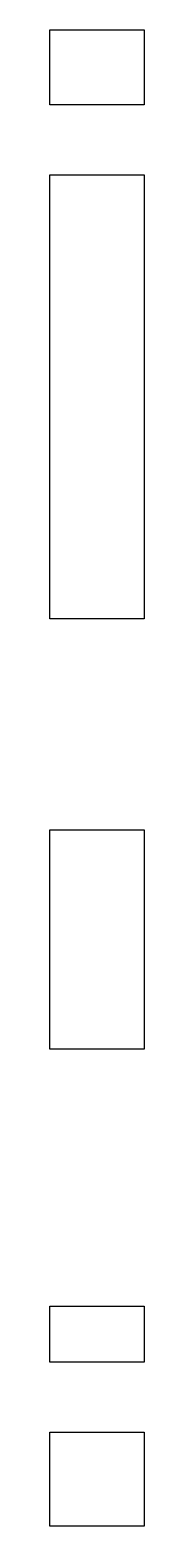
# Model space of a CAD drawing. Header units: metres. Extents: x -18.5 to -15.6, y -1.1 to 46.5.
import ezdxf

# ---------------------------------------------------------------- set-up
doc = ezdxf.new("R2010")
doc.units = ezdxf.units.M

msp = doc.modelspace()

# ---------------------------------------------------------------- linework, layer by layer
for p, q in [((-18.55, 45.809), (-18.55, 46.5)), ((-18.55, 46.5), (-15.708, 46.5)), ((-15.708, 46.5), (-15.55, 46.5)), ((-15.708, 46.5), (-15.708, 46.5)), ((-15.55, 46.5), (-15.55, 45.512)), ((-18.55, 44.891), (-18.55, 45.809)), ((-15.55, 45.512), (-15.55, 45.494)), ((-15.55, 45.494), (-15.55, 45.409)), ((-15.55, 45.409), (-15.55, 45.236)), ((-15.55, 45.236), (-15.55, 44.951)), ((-18.55, 44.807), (-18.55, 44.891)), ((-18.55, 44.632), (-18.55, 44.807)), ((-15.55, 44.951), (-15.55, 44.53)), ((-18.55, 44.37), (-18.55, 44.632)), ((-18.55, 44.115), (-18.55, 44.37)), ((-15.55, 44.53), (-15.55, 44.115)), ((-16.261, 44.115), (-18.55, 44.115)), ((-15.55, 44.115), (-16.261, 44.115)), ((-18.55, 41.785), (-18.55, 41.886)), ((-18.55, 41.886), (-16.35, 41.886)), ((-18.55, 40.501), (-18.55, 41.785)), ((-16.35, 41.886), (-15.55, 41.886)), ((-16.35, 41.886), (-16.35, 41.886)), ((-15.55, 41.886), (-15.55, 41.835)), ((-15.55, 41.835), (-15.55, 30.311)), ((-18.55, 29.564), (-18.55, 40.501)), ((-15.55, 30.311), (-15.55, 27.762)), ((-18.55, 27.762), (-18.55, 29.564)), ((-16.187, 27.762), (-18.55, 27.762)), ((-15.55, 27.762), (-16.187, 27.762)), ((-18.55, 20.947), (-18.55, 21.05)), ((-18.55, 21.05), (-15.746, 21.05)), ((-18.55, 20.911), (-18.55, 20.947)), ((-15.746, 21.05), (-15.55, 21.05)), ((-15.746, 21.05), (-15.746, 21.05)), ((-15.55, 21.05), (-15.55, 20.947)), ((-15.55, 20.947), (-15.55, 20.911)), ((-18.55, 20.832), (-18.55, 20.911)), ((-18.55, 20.669), (-18.55, 20.832)), ((-18.55, 20.349), (-18.55, 20.669)), ((-15.55, 20.911), (-15.55, 20.832)), ((-15.55, 20.832), (-15.55, 20.669)), ((-15.55, 20.669), (-15.55, 20.349)), ((-18.55, 19.813), (-18.55, 20.349)), ((-15.55, 20.349), (-15.55, 19.813)), ((-18.55, 19.308), (-18.55, 19.813)), ((-15.55, 19.813), (-15.55, 19.308)), ((-18.55, 18.874), (-18.55, 19.308)), ((-15.55, 19.308), (-15.55, 18.874)), ((-18.55, 18.406), (-18.55, 18.874)), ((-15.55, 18.874), (-15.55, 18.406)), ((-18.55, 17.746), (-18.55, 18.406)), ((-15.55, 18.406), (-15.55, 17.746)), ((-18.55, 17.025), (-18.55, 17.746)), ((-15.55, 17.746), (-15.55, 17.025)), ((-18.55, 16.349), (-18.55, 17.025)), ((-15.55, 17.025), (-15.55, 16.349)), ((-18.55, 15.78), (-18.55, 16.349)), ((-15.55, 16.349), (-15.55, 15.78)), ((-18.55, 15.341), (-18.55, 15.78)), ((-15.55, 15.78), (-15.55, 15.341)), ((-18.55, 15.029), (-18.55, 15.341)), ((-15.55, 15.341), (-15.55, 15.029)), ((-18.55, 14.077), (-18.55, 15.029)), ((-15.55, 15.029), (-15.55, 14.829)), ((-15.55, 14.829), (-15.55, 14.077)), ((-17.396, 14.077), (-18.55, 14.077)), ((-15.55, 14.077), (-17.396, 14.077)), ((-18.55, 5.058), (-18.55, 5.9)), ((-18.55, 5.9), (-16.855, 5.9)), ((-16.855, 5.9), (-15.55, 5.9)), ((-16.855, 5.9), (-16.855, 5.9)), ((-15.55, 5.9), (-15.55, 5.183)), ((-18.55, 4.831), (-18.55, 5.058)), ((-18.55, 4.477), (-18.55, 4.831)), ((-15.55, 5.183), (-15.55, 5.058)), ((-15.55, 5.058), (-15.55, 4.831)), ((-15.55, 4.831), (-15.55, 4.477)), ((-18.55, 4.115), (-18.55, 4.477)), ((-15.55, 4.477), (-15.55, 4.115)), ((-16.261, 4.115), (-18.55, 4.115)), ((-15.55, 4.115), (-16.261, 4.115)), ((-18.55, 1.814), (-18.55, 1.886)), ((-18.55, 1.886), (-16.35, 1.886)), ((-18.55, 1.787), (-18.55, 1.814)), ((-18.55, 1.474), (-18.55, 1.787)), ((-18.55, 1.242), (-18.55, 1.474)), ((-16.35, 1.886), (-15.55, 1.886)), ((-16.35, 1.886), (-16.35, 1.886)), ((-15.55, 1.886), (-15.55, 1.717)), ((-15.55, 1.717), (-15.55, 1.155)), ((-18.55, 1.098), (-18.55, 1.242)), ((-18.55, -0.25), (-18.55, 1.098)), ((-15.55, 1.155), (-15.55, 0.741)), ((-15.55, 0.741), (-15.55, 0.461)), ((-15.55, 0.461), (-15.55, 0.292)), ((-15.55, 0.292), (-15.55, -0.717)), ((-18.55, -0.334), (-18.55, -0.25)), ((-18.55, -1.1), (-18.55, -0.334)), ((-15.55, -0.717), (-15.55, -0.799)), ((-15.55, -0.799), (-15.55, -0.853)), ((-15.55, -0.853), (-15.55, -0.886)), ((-15.55, -0.886), (-15.55, -0.9)), ((-15.55, -0.9), (-15.55, -1.1)), ((-17.466, -1.1), (-18.55, -1.1)), ((-15.55, -1.1), (-17.466, -1.1))]:
    msp.add_line(p, q)

doc.saveas('drawing.dxf')
